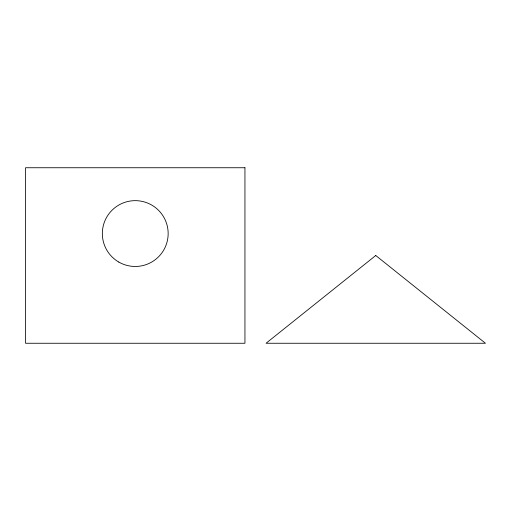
<?xml version="1.0" encoding="UTF-8"?>
<svg xmlns="http://www.w3.org/2000/svg" width="511" height="511" viewBox="0 0 511 511"><rect width="100%" height="100%" fill="white"/><g stroke="black" fill="none" stroke-linecap="round" stroke-linejoin="round"><path stroke-width="0.77" d="M375.751 255.5L266.052 343.258L485.45 343.258L375.751 255.5M244.948 167.742L25.55 167.742L25.55 343.258L244.948 343.258L244.948 167.742M118.795 262.06A32.908 32.908 0 0 0 168.157 233.559A32.908 32.908 0 0 0 118.795 205.058A32.908 32.908 0 0 0 118.795 262.06"/></g></svg>
